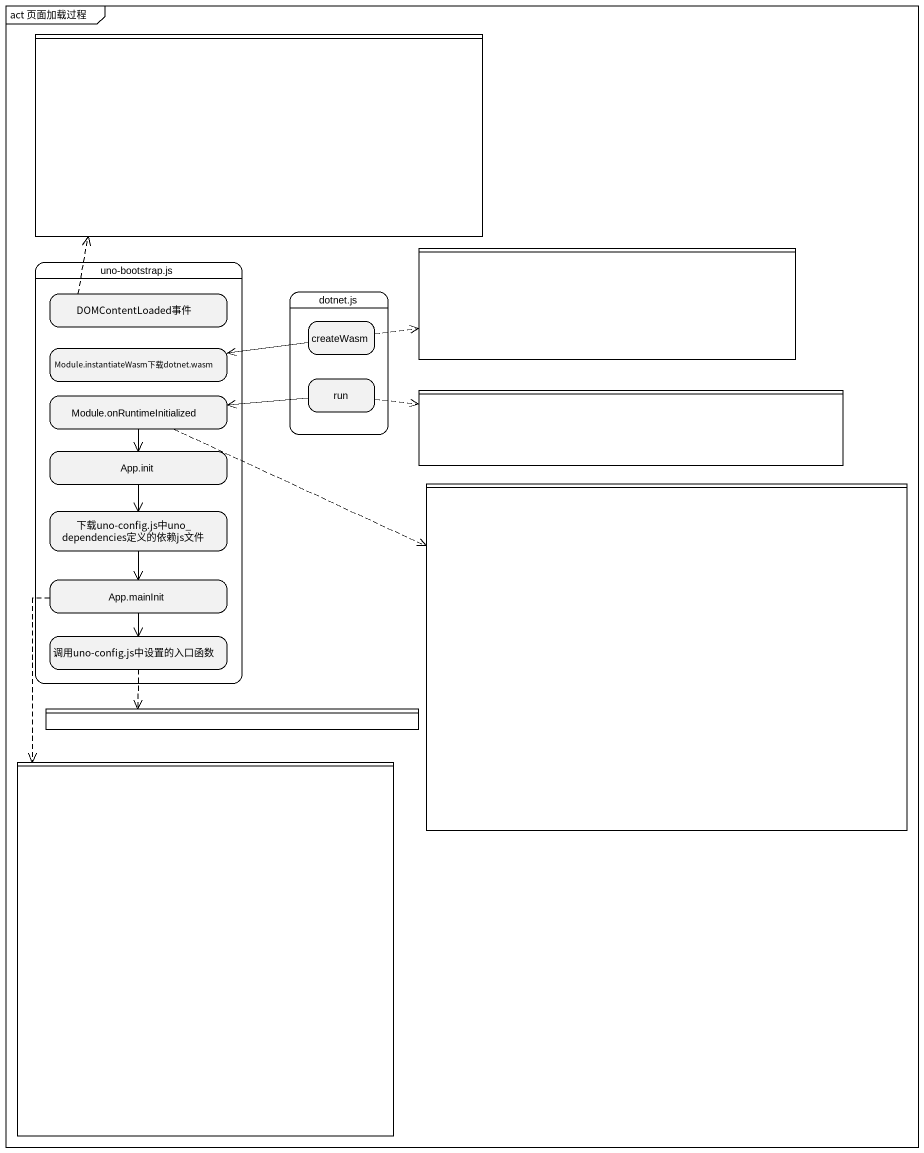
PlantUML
@startuml
mainframe act 页面加载过程
hide empty description
state " " as lane1 <<partition>>
state " " as lane2 <<partition>>
state "uno-bootstrap.js" as uno_bootstrap_js {
  state DOMContentLoaded事件
  state "Module.instantiateWasm下载dotnet.wasm" as Module_instantiateWasm下载dotn
  state "Module.onRuntimeInitialized" as Module_onRuntimeInitialized
  state "App.init" as App_init
  state "下载uno-config.js中uno_dependencies定义的依赖js文件" as 下载uno_config_js中uno
  state "App.mainInit" as App_mainInit
  state "调用uno-config.js中设置的入口函数" as 调用uno_config_js中设置的入口函数
}
state "dotnet.js" as dotnet_js {
  state createWasm
  state run
}
state " " as lane3 <<partition>>
state " " as lane4 <<partition>>
state " " as lane5 <<partition>>
state " " as lane6 <<partition>>
DOMContentLoaded事件 -up[dashed]-> lane1
createWasm -right[dashed]-> lane2
createWasm -left-> Module_instantiateWasm下载dotn
run -left-> Module_onRuntimeInitialized
run -right[dashed]-> lane3
Module_onRuntimeInitialized --> App_init
Module_onRuntimeInitialized -right[dashed]-> lane4
App_init --> 下载uno_config_js中uno
下载uno_config_js中uno --> App_mainInit
App_mainInit --> 调用uno_config_js中设置的入口函数
App_mainInit -[dashed]-> lane6
调用uno_config_js中设置的入口函数 -[dashed]-> lane5
@enduml
